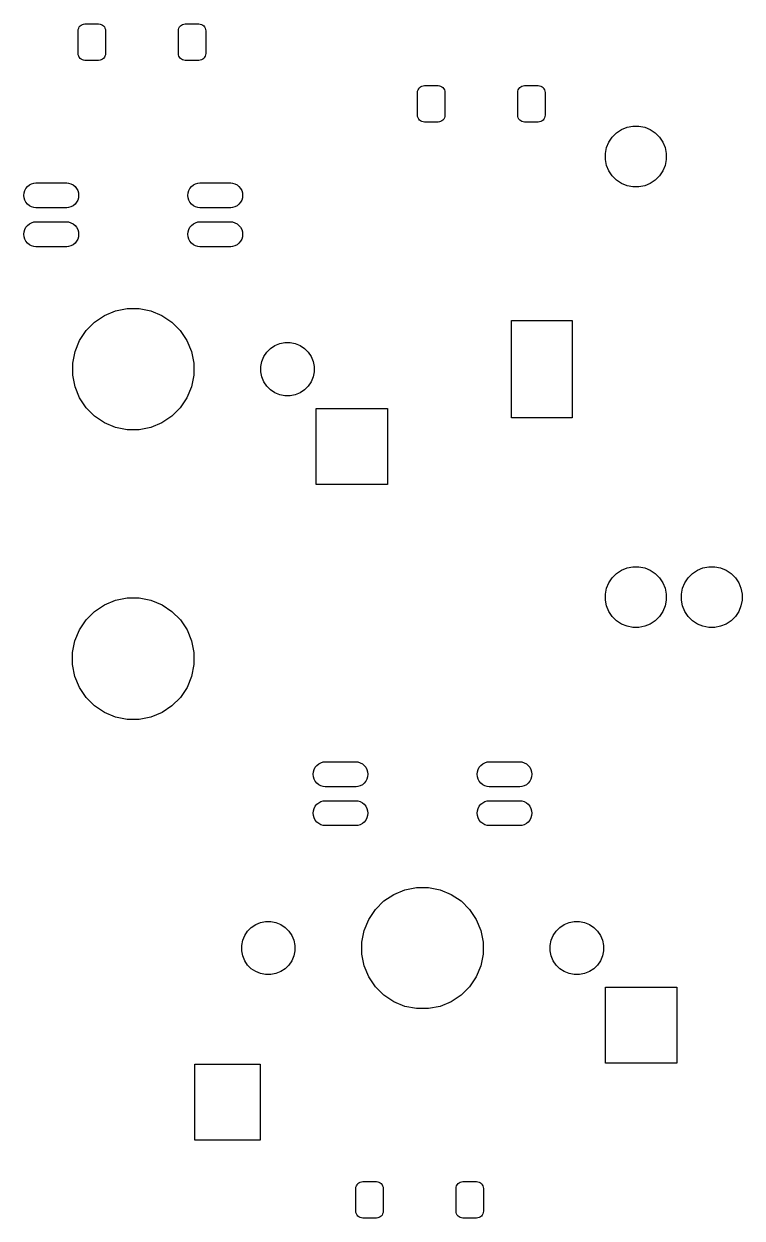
# Model space of a CAD drawing. Extents: x 100 to 259, y -126 to -47.
# Drawn here: x 198.8 to 222.46, y -125.57 to -86.27 of the extents above; entities that cross this region are included whole.
import ezdxf

# ---------------------------------------------------------------- set-up
doc = ezdxf.new("R2010")
doc.units = 0
doc.layers.add('BLACK', color=7, linetype='CONTINUOUS')

msp = doc.modelspace()

# ---------------------------------------------------------------- linework, layer by layer
at = {"layer": 'BLACK', "linetype": 'CONTINUOUS'}
for p, q in [((200.592, -86.493), (200.596, -86.4491)), ((200.596, -86.4491), (200.609, -86.4069)), ((200.609, -86.4069), (200.63, -86.368)), ((200.63, -86.368), (200.658, -86.3339)), ((200.658, -86.3339), (200.692, -86.3059)), ((200.692, -86.3059), (200.731, -86.2851)), ((200.731, -86.2851), (200.773, -86.2723)), ((200.773, -86.2723), (200.817, -86.268)), ((200.817, -86.268), (201.267, -86.268)), ((201.267, -86.268), (201.311, -86.2723)), ((201.311, -86.2723), (201.353, -86.2851)), ((201.353, -86.2851), (201.392, -86.3059)), ((201.392, -86.3059), (201.426, -86.3339)), ((201.426, -86.3339), (201.454, -86.368)), ((201.454, -86.368), (201.475, -86.4069)), ((201.475, -86.4069), (201.488, -86.4491)), ((201.488, -86.4491), (201.492, -86.493)), ((203.893, -86.493), (203.897, -86.4491)), ((203.897, -86.4491), (203.91, -86.4069)), ((203.91, -86.4069), (203.931, -86.368)), ((203.931, -86.368), (203.959, -86.3339)), ((203.959, -86.3339), (203.993, -86.3059)), ((203.993, -86.3059), (204.032, -86.2851)), ((204.032, -86.2851), (204.074, -86.2723)), ((204.074, -86.2723), (204.118, -86.268)), ((204.118, -86.268), (204.568, -86.268)), ((204.568, -86.268), (204.612, -86.2723)), ((204.612, -86.2723), (204.654, -86.2851)), ((204.654, -86.2851), (204.693, -86.3059)), ((204.693, -86.3059), (204.727, -86.3339)), ((204.727, -86.3339), (204.755, -86.368)), ((204.755, -86.368), (204.776, -86.4069)), ((204.776, -86.4069), (204.789, -86.4491)), ((204.789, -86.4491), (204.793, -86.493)), ((200.592, -87.243), (200.592, -86.493)), ((201.492, -86.493), (201.492, -87.243)), ((203.893, -87.243), (203.893, -86.493)), ((204.793, -86.493), (204.793, -87.243)), ((200.596, -87.2869), (200.592, -87.243)), ((201.492, -87.243), (201.488, -87.2869)), ((203.897, -87.2869), (203.893, -87.243)), ((204.793, -87.243), (204.789, -87.2869)), ((200.609, -87.3291), (200.596, -87.2869)), ((200.63, -87.368), (200.609, -87.3291)), ((200.658, -87.4021), (200.63, -87.368)), ((200.692, -87.4301), (200.658, -87.4021)), ((200.731, -87.4509), (200.692, -87.4301)), ((200.773, -87.4637), (200.731, -87.4509)), ((200.817, -87.468), (200.773, -87.4637)), ((201.267, -87.468), (200.817, -87.468)), ((201.311, -87.4637), (201.267, -87.468)), ((201.353, -87.4509), (201.311, -87.4637)), ((201.392, -87.4301), (201.353, -87.4509)), ((201.426, -87.4021), (201.392, -87.4301)), ((201.454, -87.368), (201.426, -87.4021)), ((201.475, -87.3291), (201.454, -87.368)), ((201.488, -87.2869), (201.475, -87.3291)), ((203.91, -87.3291), (203.897, -87.2869)), ((203.931, -87.368), (203.91, -87.3291)), ((203.959, -87.4021), (203.931, -87.368)), ((203.993, -87.4301), (203.959, -87.4021)), ((204.032, -87.4509), (203.993, -87.4301)), ((204.074, -87.4637), (204.032, -87.4509)), ((204.118, -87.468), (204.074, -87.4637)), ((204.568, -87.468), (204.118, -87.468)), ((204.612, -87.4637), (204.568, -87.468)), ((204.654, -87.4509), (204.612, -87.4637)), ((204.693, -87.4301), (204.654, -87.4509)), ((204.727, -87.4021), (204.693, -87.4301)), ((204.755, -87.368), (204.727, -87.4021)), ((204.776, -87.3291), (204.755, -87.368)), ((204.789, -87.2869), (204.776, -87.3291)), ((211.784, -88.4389), (211.805, -88.4)), ((211.805, -88.4), (211.833, -88.3659)), ((211.833, -88.3659), (211.867, -88.3379)), ((211.867, -88.3379), (211.906, -88.3171)), ((211.906, -88.3171), (211.948, -88.3043)), ((211.948, -88.3043), (211.992, -88.3)), ((211.992, -88.3), (212.442, -88.3)), ((212.442, -88.3), (212.486, -88.3043)), ((212.486, -88.3043), (212.528, -88.3171)), ((212.528, -88.3171), (212.567, -88.3379)), ((212.567, -88.3379), (212.601, -88.3659)), ((212.601, -88.3659), (212.629, -88.4)), ((212.629, -88.4), (212.65, -88.4389)), ((215.085, -88.4389), (215.106, -88.4)), ((215.106, -88.4), (215.134, -88.3659)), ((215.134, -88.3659), (215.168, -88.3379)), ((215.168, -88.3379), (215.207, -88.3171)), ((215.207, -88.3171), (215.249, -88.3043)), ((215.249, -88.3043), (215.293, -88.3)), ((215.293, -88.3), (215.743, -88.3)), ((215.743, -88.3), (215.787, -88.3043)), ((215.787, -88.3043), (215.829, -88.3171)), ((215.829, -88.3171), (215.868, -88.3379)), ((215.868, -88.3379), (215.902, -88.3659)), ((215.902, -88.3659), (215.93, -88.4)), ((215.93, -88.4), (215.951, -88.4389)), ((211.767, -88.525), (211.771, -88.4811)), ((211.767, -89.275), (211.767, -88.525)), ((211.771, -88.4811), (211.784, -88.4389)), ((212.65, -88.4389), (212.663, -88.4811)), ((212.663, -88.4811), (212.667, -88.525)), ((212.667, -88.525), (212.667, -89.275)), ((215.068, -88.525), (215.072, -88.4811)), ((215.068, -89.275), (215.068, -88.525)), ((215.072, -88.4811), (215.085, -88.4389)), ((215.951, -88.4389), (215.964, -88.4811)), ((215.964, -88.4811), (215.968, -88.525)), ((215.968, -88.525), (215.968, -89.275)), ((211.771, -89.3189), (211.767, -89.275)), ((211.784, -89.3611), (211.771, -89.3189)), ((211.805, -89.4), (211.784, -89.3611)), ((211.833, -89.4341), (211.805, -89.4)), ((211.867, -89.4621), (211.833, -89.4341)), ((211.906, -89.4829), (211.867, -89.4621)), ((211.948, -89.4957), (211.906, -89.4829)), ((211.992, -89.5), (211.948, -89.4957)), ((212.442, -89.5), (211.992, -89.5)), ((212.486, -89.4957), (212.442, -89.5)), ((212.528, -89.4829), (212.486, -89.4957)), ((212.567, -89.4621), (212.528, -89.4829)), ((212.601, -89.4341), (212.567, -89.4621)), ((212.629, -89.4), (212.601, -89.4341)), ((212.65, -89.3611), (212.629, -89.4)), ((212.663, -89.3189), (212.65, -89.3611)), ((212.667, -89.275), (212.663, -89.3189)), ((215.072, -89.3189), (215.068, -89.275)), ((215.085, -89.3611), (215.072, -89.3189)), ((215.106, -89.4), (215.085, -89.3611)), ((215.134, -89.4341), (215.106, -89.4)), ((215.168, -89.4621), (215.134, -89.4341)), ((215.207, -89.4829), (215.168, -89.4621)), ((215.249, -89.4957), (215.207, -89.4829)), ((215.293, -89.5), (215.249, -89.4957)), ((215.743, -89.5), (215.293, -89.5)), ((215.787, -89.4957), (215.743, -89.5)), ((215.829, -89.4829), (215.787, -89.4957)), ((215.868, -89.4621), (215.829, -89.4829)), ((215.902, -89.4341), (215.868, -89.4621)), ((215.93, -89.4), (215.902, -89.4341)), ((215.951, -89.3611), (215.93, -89.4)), ((215.964, -89.3189), (215.951, -89.3611)), ((215.968, -89.275), (215.964, -89.3189)), ((218.07, -90.1576), (218.179, -89.9938)), ((218.179, -89.9938), (218.319, -89.8545)), ((218.319, -89.8545), (218.483, -89.7451)), ((218.483, -89.7451), (218.665, -89.6697)), ((218.665, -89.6697), (218.858, -89.6312)), ((218.858, -89.6312), (219.055, -89.6312)), ((219.055, -89.6312), (219.248, -89.6697)), ((219.248, -89.6697), (219.43, -89.7451)), ((219.43, -89.7451), (219.594, -89.8545)), ((219.594, -89.8545), (219.733, -89.9938)), ((219.733, -89.9938), (219.842, -90.1576)), ((217.956, -90.5328), (217.995, -90.3396)), ((217.995, -90.3396), (218.07, -90.1576)), ((219.842, -90.1576), (219.918, -90.3396)), ((219.918, -90.3396), (219.956, -90.5328)), ((217.956, -90.7297), (217.956, -90.5328)), ((217.995, -90.9229), (217.956, -90.7297)), ((219.956, -90.7297), (219.918, -90.9229)), ((219.956, -90.5328), (219.956, -90.7297)), ((218.07, -91.1049), (217.995, -90.9229)), ((218.179, -91.2687), (218.07, -91.1049)), ((219.842, -91.1049), (219.733, -91.2687)), ((219.918, -90.9229), (219.842, -91.1049)), ((198.925, -91.6199), (198.987, -91.5687)), ((198.987, -91.5687), (199.059, -91.5306)), ((199.059, -91.5306), (199.136, -91.5072)), ((199.136, -91.5072), (199.196, -91.5012)), ((199.196, -91.5012), (200.216, -91.5012)), ((200.216, -91.5012), (200.277, -91.5072)), ((200.277, -91.5072), (200.354, -91.5306)), ((200.354, -91.5306), (200.425, -91.5687)), ((200.425, -91.5687), (200.488, -91.6199)), ((204.325, -91.6199), (204.387, -91.5687)), ((204.387, -91.5687), (204.459, -91.5306)), ((204.459, -91.5306), (204.536, -91.5072)), ((204.536, -91.5072), (204.596, -91.5012)), ((204.596, -91.5012), (205.616, -91.5012)), ((205.616, -91.5012), (205.677, -91.5072)), ((205.677, -91.5072), (205.754, -91.5306)), ((205.754, -91.5306), (205.825, -91.5687)), ((205.825, -91.5687), (205.888, -91.6199)), ((218.319, -91.408), (218.179, -91.2687)), ((218.483, -91.5174), (218.319, -91.408)), ((218.665, -91.5928), (218.483, -91.5174)), ((219.43, -91.5174), (219.248, -91.5928)), ((219.594, -91.408), (219.43, -91.5174)), ((219.733, -91.2687), (219.594, -91.408)), ((198.804, -91.9112), (198.812, -91.8309)), ((198.812, -91.9916), (198.804, -91.9112)), ((198.812, -91.8309), (198.836, -91.7536)), ((198.836, -91.7536), (198.874, -91.6824)), ((198.874, -91.6824), (198.925, -91.6199)), ((200.488, -91.6199), (200.539, -91.6824)), ((200.539, -91.6824), (200.577, -91.7536)), ((200.577, -91.7536), (200.6, -91.8309)), ((200.6, -91.8309), (200.608, -91.9112)), ((200.608, -91.9112), (200.6, -91.9916)), ((204.204, -91.9112), (204.212, -91.8309)), ((204.212, -91.9916), (204.204, -91.9112)), ((204.212, -91.8309), (204.236, -91.7536)), ((204.236, -91.7536), (204.274, -91.6824)), ((204.274, -91.6824), (204.325, -91.6199)), ((205.888, -91.6199), (205.939, -91.6824)), ((205.939, -91.6824), (205.977, -91.7536)), ((205.977, -91.7536), (206, -91.8309)), ((206, -91.8309), (206.008, -91.9112)), ((206.008, -91.9112), (206, -91.9916)), ((218.858, -91.6312), (218.665, -91.5928)), ((219.055, -91.6312), (218.858, -91.6312)), ((219.248, -91.5928), (219.055, -91.6312)), ((198.836, -92.0689), (198.812, -91.9916)), ((198.874, -92.1401), (198.836, -92.0689)), ((198.925, -92.2026), (198.874, -92.1401)), ((198.987, -92.2538), (198.925, -92.2026)), ((199.059, -92.2919), (198.987, -92.2538)), ((199.136, -92.3153), (199.059, -92.2919)), ((199.196, -92.3212), (199.136, -92.3153)), ((200.216, -92.3212), (199.196, -92.3212)), ((200.277, -92.3153), (200.216, -92.3212)), ((200.354, -92.2919), (200.277, -92.3153)), ((200.425, -92.2538), (200.354, -92.2919)), ((200.488, -92.2026), (200.425, -92.2538)), ((200.539, -92.1401), (200.488, -92.2026)), ((200.577, -92.0689), (200.539, -92.1401)), ((200.6, -91.9916), (200.577, -92.0689)), ((204.236, -92.0689), (204.212, -91.9916)), ((204.274, -92.1401), (204.236, -92.0689)), ((204.325, -92.2026), (204.274, -92.1401)), ((204.387, -92.2538), (204.325, -92.2026)), ((204.459, -92.2919), (204.387, -92.2538)), ((204.536, -92.3153), (204.459, -92.2919)), ((204.596, -92.3212), (204.536, -92.3153)), ((205.616, -92.3212), (204.596, -92.3212)), ((205.677, -92.3153), (205.616, -92.3212)), ((205.754, -92.2919), (205.677, -92.3153)), ((205.825, -92.2538), (205.754, -92.2919)), ((205.888, -92.2026), (205.825, -92.2538)), ((205.939, -92.1401), (205.888, -92.2026)), ((205.977, -92.0689), (205.939, -92.1401)), ((206, -91.9916), (205.977, -92.0689)), ((198.804, -93.1912), (198.812, -93.1109)), ((198.812, -93.1109), (198.836, -93.0336)), ((198.836, -93.0336), (198.874, -92.9624)), ((198.874, -92.9624), (198.925, -92.8999)), ((198.925, -92.8999), (198.987, -92.8487)), ((198.987, -92.8487), (199.059, -92.8106)), ((199.059, -92.8106), (199.136, -92.7872)), ((199.136, -92.7872), (199.196, -92.7812)), ((199.196, -92.7812), (200.216, -92.7812)), ((200.216, -92.7812), (200.277, -92.7872)), ((200.277, -92.7872), (200.354, -92.8106)), ((200.354, -92.8106), (200.425, -92.8487)), ((200.425, -92.8487), (200.488, -92.8999)), ((200.488, -92.8999), (200.539, -92.9624)), ((200.539, -92.9624), (200.577, -93.0336)), ((200.577, -93.0336), (200.6, -93.1109)), ((200.6, -93.1109), (200.608, -93.1912)), ((204.204, -93.1912), (204.212, -93.1109)), ((204.212, -93.1109), (204.236, -93.0336)), ((204.236, -93.0336), (204.274, -92.9624)), ((204.274, -92.9624), (204.325, -92.8999)), ((204.325, -92.8999), (204.387, -92.8487)), ((204.387, -92.8487), (204.459, -92.8106)), ((204.459, -92.8106), (204.536, -92.7872)), ((204.536, -92.7872), (204.596, -92.7812)), ((204.596, -92.7812), (205.616, -92.7812)), ((205.616, -92.7812), (205.677, -92.7872)), ((205.677, -92.7872), (205.754, -92.8106)), ((205.754, -92.8106), (205.825, -92.8487)), ((205.825, -92.8487), (205.888, -92.8999)), ((205.888, -92.8999), (205.939, -92.9624)), ((205.939, -92.9624), (205.977, -93.0336)), ((205.977, -93.0336), (206, -93.1109)), ((206, -93.1109), (206.008, -93.1912)), ((198.812, -93.2716), (198.804, -93.1912)), ((198.836, -93.3489), (198.812, -93.2716)), ((198.874, -93.4201), (198.836, -93.3489)), ((198.925, -93.4826), (198.874, -93.4201)), ((198.987, -93.5338), (198.925, -93.4826)), ((199.059, -93.5719), (198.987, -93.5338)), ((200.425, -93.5338), (200.354, -93.5719)), ((200.488, -93.4826), (200.425, -93.5338)), ((200.539, -93.4201), (200.488, -93.4826)), ((200.577, -93.3489), (200.539, -93.4201)), ((200.6, -93.2716), (200.577, -93.3489)), ((200.608, -93.1912), (200.6, -93.2716)), ((204.212, -93.2716), (204.204, -93.1912)), ((204.236, -93.3489), (204.212, -93.2716)), ((204.274, -93.4201), (204.236, -93.3489)), ((204.325, -93.4826), (204.274, -93.4201)), ((204.387, -93.5338), (204.325, -93.4826)), ((204.459, -93.5719), (204.387, -93.5338)), ((205.825, -93.5338), (205.754, -93.5719)), ((205.888, -93.4826), (205.825, -93.5338)), ((205.939, -93.4201), (205.888, -93.4826)), ((205.977, -93.3489), (205.939, -93.4201)), ((206, -93.2716), (205.977, -93.3489)), ((206.008, -93.1912), (206, -93.2716)), ((199.136, -93.5953), (199.059, -93.5719)), ((199.196, -93.6012), (199.136, -93.5953)), ((200.216, -93.6012), (199.196, -93.6012)), ((200.277, -93.5953), (200.216, -93.6012)), ((200.354, -93.5719), (200.277, -93.5953)), ((204.536, -93.5953), (204.459, -93.5719)), ((204.596, -93.6012), (204.536, -93.5953)), ((205.616, -93.6012), (204.596, -93.6012)), ((205.677, -93.5953), (205.616, -93.6012)), ((205.754, -93.5719), (205.677, -93.5953)), ((201.135, -96.0825), (201.462, -95.8643)), ((201.462, -95.8643), (201.825, -95.714)), ((201.825, -95.714), (202.21, -95.6373)), ((202.21, -95.6373), (202.603, -95.6373)), ((202.603, -95.6373), (202.988, -95.714)), ((202.988, -95.714), (203.351, -95.8643)), ((203.351, -95.8643), (203.677, -96.0825)), ((200.857, -96.3602), (201.135, -96.0825)), ((203.677, -96.0825), (203.955, -96.3602)), ((214.856, -99.2312), (214.856, -96.0312)), ((214.856, -96.0312), (216.856, -96.0312)), ((216.856, -96.0312), (216.856, -99.2312)), ((200.639, -96.6868), (200.857, -96.3602)), ((203.955, -96.3602), (204.173, -96.6868)), ((200.412, -97.4349), (200.489, -97.0497)), ((200.489, -97.0497), (200.639, -96.6868)), ((204.173, -96.6868), (204.324, -97.0497)), ((204.324, -97.0497), (204.4, -97.4349)), ((206.807, -97.0735), (206.928, -96.9516)), ((206.928, -96.9516), (207.072, -96.8558)), ((207.072, -96.8558), (207.231, -96.7899)), ((207.231, -96.7899), (207.4, -96.7562)), ((207.4, -96.7562), (207.572, -96.7562)), ((207.572, -96.7562), (207.741, -96.7899)), ((207.741, -96.7899), (207.901, -96.8558)), ((207.901, -96.8558), (208.044, -96.9516)), ((208.044, -96.9516), (208.166, -97.0735)), ((200.412, -97.8276), (200.412, -97.4349)), ((204.4, -97.4349), (204.4, -97.8276)), ((206.611, -97.5451), (206.645, -97.376)), ((206.645, -97.376), (206.711, -97.2168)), ((206.711, -97.2168), (206.807, -97.0735)), ((208.166, -97.0735), (208.262, -97.2168)), ((208.262, -97.2168), (208.328, -97.376)), ((208.328, -97.376), (208.361, -97.5451)), ((200.489, -98.2128), (200.412, -97.8276)), ((204.4, -97.8276), (204.324, -98.2128)), ((206.611, -97.7174), (206.611, -97.5451)), ((206.645, -97.8865), (206.611, -97.7174)), ((208.361, -97.7174), (208.328, -97.8865)), ((208.361, -97.5451), (208.361, -97.7174)), ((200.639, -98.5757), (200.489, -98.2128)), ((204.324, -98.2128), (204.173, -98.5757)), ((206.711, -98.0457), (206.645, -97.8865)), ((206.807, -98.189), (206.711, -98.0457)), ((206.928, -98.3109), (206.807, -98.189)), ((208.166, -98.189), (208.044, -98.3109)), ((208.262, -98.0457), (208.166, -98.189)), ((208.328, -97.8865), (208.262, -98.0457)), ((200.857, -98.9023), (200.639, -98.5757)), ((204.173, -98.5757), (203.955, -98.9023)), ((207.072, -98.4067), (206.928, -98.3109)), ((207.231, -98.4726), (207.072, -98.4067)), ((207.4, -98.5062), (207.231, -98.4726)), ((207.572, -98.5062), (207.4, -98.5062)), ((207.741, -98.4726), (207.572, -98.5062)), ((207.901, -98.4067), (207.741, -98.4726)), ((208.044, -98.3109), (207.901, -98.4067)), ((201.135, -99.18), (200.857, -98.9023)), ((203.955, -98.9023), (203.677, -99.18)), ((208.431, -101.421), (208.431, -98.9213)), ((208.431, -98.9213), (210.781, -98.9213)), ((210.781, -98.9213), (210.781, -101.421)), ((201.462, -99.3982), (201.135, -99.18)), ((201.825, -99.5485), (201.462, -99.3982)), ((203.351, -99.3982), (202.988, -99.5485)), ((203.677, -99.18), (203.351, -99.3982)), ((216.856, -99.2312), (214.856, -99.2312)), ((202.21, -99.6251), (201.825, -99.5485)), ((202.603, -99.6251), (202.21, -99.6251)), ((202.988, -99.5485), (202.603, -99.6251)), ((210.781, -101.421), (208.431, -101.421)), ((218.665, -104.17), (218.858, -104.131)), ((218.858, -104.131), (219.055, -104.131)), ((219.055, -104.131), (219.248, -104.17)), ((221.165, -104.17), (221.358, -104.131)), ((221.358, -104.131), (221.555, -104.131)), ((221.555, -104.131), (221.748, -104.17)), ((218.07, -104.658), (218.179, -104.494)), ((218.179, -104.494), (218.319, -104.354)), ((218.319, -104.354), (218.483, -104.245)), ((218.483, -104.245), (218.665, -104.17)), ((219.248, -104.17), (219.43, -104.245)), ((219.43, -104.245), (219.594, -104.354)), ((219.594, -104.354), (219.733, -104.494)), ((219.733, -104.494), (219.842, -104.658)), ((220.57, -104.658), (220.679, -104.494)), ((220.679, -104.494), (220.819, -104.354)), ((220.819, -104.354), (220.983, -104.245)), ((220.983, -104.245), (221.165, -104.17)), ((221.748, -104.17), (221.93, -104.245)), ((221.93, -104.245), (222.094, -104.354)), ((222.094, -104.354), (222.233, -104.494)), ((222.233, -104.494), (222.342, -104.658)), ((217.956, -105.033), (217.995, -104.84)), ((217.995, -104.84), (218.07, -104.658)), ((219.842, -104.658), (219.918, -104.84)), ((219.918, -104.84), (219.956, -105.033)), ((220.456, -105.033), (220.495, -104.84)), ((220.495, -104.84), (220.57, -104.658)), ((222.342, -104.658), (222.418, -104.84)), ((222.418, -104.84), (222.456, -105.033)), ((201.459, -105.384), (201.823, -105.233)), ((201.823, -105.233), (202.209, -105.156)), ((202.209, -105.156), (202.603, -105.156)), ((202.603, -105.156), (202.99, -105.233)), ((202.99, -105.233), (203.354, -105.384)), ((217.956, -105.23), (217.956, -105.033)), ((217.995, -105.423), (217.956, -105.23)), ((219.956, -105.23), (219.918, -105.423)), ((219.956, -105.033), (219.956, -105.23)), ((220.456, -105.23), (220.456, -105.033)), ((220.495, -105.423), (220.456, -105.23)), ((222.456, -105.23), (222.418, -105.423)), ((222.456, -105.033), (222.456, -105.23)), ((200.853, -105.881), (201.131, -105.603)), ((201.131, -105.603), (201.459, -105.384)), ((203.354, -105.384), (203.681, -105.603)), ((203.681, -105.603), (203.96, -105.881)), ((218.07, -105.605), (217.995, -105.423)), ((218.179, -105.769), (218.07, -105.605)), ((219.842, -105.605), (219.733, -105.769)), ((219.918, -105.423), (219.842, -105.605)), ((220.57, -105.605), (220.495, -105.423)), ((220.679, -105.769), (220.57, -105.605)), ((222.342, -105.605), (222.233, -105.769)), ((222.418, -105.423), (222.342, -105.605)), ((200.634, -106.209), (200.853, -105.881)), ((203.96, -105.881), (204.179, -106.209)), ((218.319, -105.908), (218.179, -105.769)), ((218.483, -106.017), (218.319, -105.908)), ((218.665, -106.093), (218.483, -106.017)), ((218.858, -106.131), (218.665, -106.093)), ((219.248, -106.093), (219.055, -106.131)), ((219.43, -106.017), (219.248, -106.093)), ((219.594, -105.908), (219.43, -106.017)), ((219.733, -105.769), (219.594, -105.908)), ((220.819, -105.908), (220.679, -105.769)), ((220.983, -106.017), (220.819, -105.908)), ((221.165, -106.093), (220.983, -106.017)), ((221.358, -106.131), (221.165, -106.093)), ((221.748, -106.093), (221.555, -106.131)), ((221.93, -106.017), (221.748, -106.093)), ((222.094, -105.908), (221.93, -106.017)), ((222.233, -105.769), (222.094, -105.908)), ((200.483, -106.573), (200.634, -106.209)), ((204.179, -106.209), (204.329, -106.573)), ((219.055, -106.131), (218.858, -106.131)), ((221.555, -106.131), (221.358, -106.131)), ((200.406, -106.959), (200.483, -106.573)), ((204.329, -106.573), (204.406, -106.959)), ((200.406, -107.353), (200.406, -106.959)), ((204.406, -106.959), (204.406, -107.353)), ((200.483, -107.74), (200.406, -107.353)), ((204.406, -107.353), (204.329, -107.74)), ((200.634, -108.104), (200.483, -107.74)), ((204.329, -107.74), (204.179, -108.104)), ((200.853, -108.431), (200.634, -108.104)), ((201.131, -108.71), (200.853, -108.431)), ((203.96, -108.431), (203.681, -108.71)), ((204.179, -108.104), (203.96, -108.431)), ((201.459, -108.929), (201.131, -108.71)), ((203.681, -108.71), (203.354, -108.929)), ((201.823, -109.079), (201.459, -108.929)), ((202.209, -109.156), (201.823, -109.079)), ((202.603, -109.156), (202.209, -109.156)), ((202.99, -109.079), (202.603, -109.156)), ((203.354, -108.929), (202.99, -109.079)), ((208.337, -110.881), (208.361, -110.804)), ((208.361, -110.804), (208.399, -110.732)), ((208.399, -110.732), (208.45, -110.67)), ((208.45, -110.67), (208.512, -110.619)), ((208.512, -110.619), (208.584, -110.581)), ((208.584, -110.581), (208.661, -110.557)), ((208.661, -110.557), (208.721, -110.551)), ((208.721, -110.551), (209.741, -110.551)), ((209.741, -110.551), (209.802, -110.557)), ((209.802, -110.557), (209.879, -110.581)), ((209.879, -110.581), (209.95, -110.619)), ((209.95, -110.619), (210.013, -110.67)), ((210.013, -110.67), (210.064, -110.732)), ((210.064, -110.732), (210.102, -110.804)), ((210.102, -110.804), (210.125, -110.881)), ((213.737, -110.881), (213.761, -110.804)), ((213.761, -110.804), (213.799, -110.732)), ((213.799, -110.732), (213.85, -110.67)), ((213.85, -110.67), (213.912, -110.619)), ((213.912, -110.619), (213.984, -110.581)), ((213.984, -110.581), (214.061, -110.557)), ((214.061, -110.557), (214.121, -110.551)), ((214.121, -110.551), (215.141, -110.551)), ((215.141, -110.551), (215.202, -110.557)), ((215.202, -110.557), (215.279, -110.581)), ((215.279, -110.581), (215.35, -110.619)), ((215.35, -110.619), (215.413, -110.67)), ((215.413, -110.67), (215.464, -110.732)), ((215.464, -110.732), (215.502, -110.804)), ((215.502, -110.804), (215.525, -110.881)), ((208.329, -110.961), (208.337, -110.881)), ((208.337, -111.042), (208.329, -110.961)), ((208.361, -111.119), (208.337, -111.042)), ((208.399, -111.19), (208.361, -111.119)), ((208.45, -111.253), (208.399, -111.19)), ((210.064, -111.19), (210.013, -111.253)), ((210.102, -111.119), (210.064, -111.19)), ((210.125, -111.042), (210.102, -111.119)), ((210.125, -110.881), (210.133, -110.961)), ((210.133, -110.961), (210.125, -111.042)), ((213.729, -110.961), (213.737, -110.881)), ((213.737, -111.042), (213.729, -110.961)), ((213.761, -111.119), (213.737, -111.042)), ((213.799, -111.19), (213.761, -111.119)), ((213.85, -111.253), (213.799, -111.19)), ((215.464, -111.19), (215.413, -111.253)), ((215.502, -111.119), (215.464, -111.19)), ((215.525, -111.042), (215.502, -111.119)), ((215.525, -110.881), (215.533, -110.961)), ((215.533, -110.961), (215.525, -111.042)), ((208.512, -111.304), (208.45, -111.253)), ((208.584, -111.342), (208.512, -111.304)), ((208.661, -111.365), (208.584, -111.342)), ((208.721, -111.371), (208.661, -111.365)), ((209.741, -111.371), (208.721, -111.371)), ((209.802, -111.365), (209.741, -111.371)), ((209.879, -111.342), (209.802, -111.365)), ((209.95, -111.304), (209.879, -111.342)), ((210.013, -111.253), (209.95, -111.304)), ((213.912, -111.304), (213.85, -111.253)), ((213.984, -111.342), (213.912, -111.304)), ((214.061, -111.365), (213.984, -111.342)), ((214.121, -111.371), (214.061, -111.365)), ((215.141, -111.371), (214.121, -111.371)), ((215.202, -111.365), (215.141, -111.371)), ((215.279, -111.342), (215.202, -111.365)), ((215.35, -111.304), (215.279, -111.342)), ((215.413, -111.253), (215.35, -111.304)), ((208.399, -112.012), (208.45, -111.95)), ((208.45, -111.95), (208.512, -111.899)), ((208.512, -111.899), (208.584, -111.861)), ((208.584, -111.861), (208.661, -111.837)), ((208.661, -111.837), (208.721, -111.831)), ((208.721, -111.831), (209.741, -111.831)), ((209.741, -111.831), (209.802, -111.837)), ((209.802, -111.837), (209.879, -111.861)), ((209.879, -111.861), (209.95, -111.899)), ((209.95, -111.899), (210.013, -111.95)), ((210.013, -111.95), (210.064, -112.012)), ((213.799, -112.012), (213.85, -111.95)), ((213.85, -111.95), (213.912, -111.899)), ((213.912, -111.899), (213.984, -111.861)), ((213.984, -111.861), (214.061, -111.837)), ((214.061, -111.837), (214.121, -111.831)), ((214.121, -111.831), (215.141, -111.831)), ((215.141, -111.831), (215.202, -111.837)), ((215.202, -111.837), (215.279, -111.861)), ((215.279, -111.861), (215.35, -111.899)), ((215.35, -111.899), (215.413, -111.95)), ((215.413, -111.95), (215.464, -112.012)), ((208.329, -112.241), (208.337, -112.161)), ((208.337, -112.322), (208.329, -112.241)), ((208.337, -112.161), (208.361, -112.084)), ((208.361, -112.399), (208.337, -112.322)), ((208.361, -112.084), (208.399, -112.012)), ((210.064, -112.012), (210.102, -112.084)), ((210.102, -112.084), (210.125, -112.161)), ((210.125, -112.322), (210.102, -112.399)), ((210.125, -112.161), (210.133, -112.241)), ((210.133, -112.241), (210.125, -112.322)), ((213.729, -112.241), (213.737, -112.161)), ((213.737, -112.322), (213.729, -112.241)), ((213.737, -112.161), (213.761, -112.084)), ((213.761, -112.399), (213.737, -112.322)), ((213.761, -112.084), (213.799, -112.012)), ((215.464, -112.012), (215.502, -112.084)), ((215.502, -112.084), (215.525, -112.161)), ((215.525, -112.322), (215.502, -112.399)), ((215.525, -112.161), (215.533, -112.241)), ((215.533, -112.241), (215.525, -112.322)), ((208.399, -112.47), (208.361, -112.399)), ((208.45, -112.533), (208.399, -112.47)), ((208.512, -112.584), (208.45, -112.533)), ((208.584, -112.622), (208.512, -112.584)), ((208.661, -112.645), (208.584, -112.622)), ((208.721, -112.651), (208.661, -112.645)), ((209.741, -112.651), (208.721, -112.651)), ((209.802, -112.645), (209.741, -112.651)), ((209.879, -112.622), (209.802, -112.645)), ((209.95, -112.584), (209.879, -112.622)), ((210.013, -112.533), (209.95, -112.584)), ((210.064, -112.47), (210.013, -112.533)), ((210.102, -112.399), (210.064, -112.47)), ((213.799, -112.47), (213.761, -112.399)), ((213.85, -112.533), (213.799, -112.47)), ((213.912, -112.584), (213.85, -112.533)), ((213.984, -112.622), (213.912, -112.584)), ((214.061, -112.645), (213.984, -112.622)), ((214.121, -112.651), (214.061, -112.645)), ((215.141, -112.651), (214.121, -112.651)), ((215.202, -112.645), (215.141, -112.651)), ((215.279, -112.622), (215.202, -112.645)), ((215.35, -112.584), (215.279, -112.622)), ((215.413, -112.533), (215.35, -112.584)), ((215.464, -112.47), (215.413, -112.533)), ((215.502, -112.399), (215.464, -112.47)), ((211.35, -114.764), (211.735, -114.687)), ((211.735, -114.687), (212.128, -114.687)), ((212.128, -114.687), (212.513, -114.764)), ((210.382, -115.41), (210.66, -115.132)), ((210.66, -115.132), (210.987, -114.914)), ((210.987, -114.914), (211.35, -114.764)), ((212.513, -114.764), (212.876, -114.914)), ((212.876, -114.914), (213.202, -115.132)), ((213.202, -115.132), (213.48, -115.41)), ((210.164, -115.737), (210.382, -115.41)), ((213.48, -115.41), (213.698, -115.737)), ((206.293, -116.002), (206.437, -115.906)), ((206.437, -115.906), (206.596, -115.84)), ((206.596, -115.84), (206.765, -115.806)), ((206.765, -115.806), (206.937, -115.806)), ((206.937, -115.806), (207.106, -115.84)), ((207.106, -115.84), (207.266, -115.906)), ((207.266, -115.906), (207.409, -116.002)), ((210.014, -116.1), (210.164, -115.737)), ((213.698, -115.737), (213.849, -116.1)), ((216.453, -116.002), (216.597, -115.906)), ((216.597, -115.906), (216.756, -115.84)), ((216.756, -115.84), (216.925, -115.806)), ((216.925, -115.806), (217.097, -115.806)), ((217.097, -115.806), (217.266, -115.84)), ((217.266, -115.84), (217.426, -115.906)), ((217.426, -115.906), (217.569, -116.002)), ((206.01, -116.426), (206.076, -116.267)), ((206.076, -116.267), (206.172, -116.123)), ((206.172, -116.123), (206.293, -116.002)), ((207.409, -116.002), (207.531, -116.123)), ((207.531, -116.123), (207.627, -116.267)), ((207.627, -116.267), (207.693, -116.426)), ((209.937, -116.485), (210.014, -116.1)), ((213.849, -116.1), (213.925, -116.485)), ((216.17, -116.426), (216.236, -116.267)), ((216.236, -116.267), (216.332, -116.123)), ((216.332, -116.123), (216.453, -116.002)), ((217.569, -116.002), (217.691, -116.123)), ((217.691, -116.123), (217.787, -116.267)), ((217.787, -116.267), (217.853, -116.426)), ((205.976, -116.595), (206.01, -116.426)), ((205.976, -116.767), (205.976, -116.595)), ((207.693, -116.426), (207.726, -116.595)), ((207.726, -116.595), (207.726, -116.767)), ((209.937, -116.878), (209.937, -116.485)), ((213.925, -116.485), (213.925, -116.878)), ((216.136, -116.595), (216.17, -116.426)), ((216.136, -116.767), (216.136, -116.595)), ((217.853, -116.426), (217.886, -116.595)), ((217.886, -116.595), (217.886, -116.767)), ((206.01, -116.936), (205.976, -116.767)), ((206.076, -117.096), (206.01, -116.936)), ((206.172, -117.239), (206.076, -117.096)), ((207.627, -117.096), (207.531, -117.239)), ((207.693, -116.936), (207.627, -117.096)), ((207.726, -116.767), (207.693, -116.936)), ((210.014, -117.263), (209.937, -116.878)), ((213.925, -116.878), (213.849, -117.263)), ((216.17, -116.936), (216.136, -116.767)), ((216.236, -117.096), (216.17, -116.936)), ((216.332, -117.239), (216.236, -117.096)), ((217.787, -117.096), (217.691, -117.239)), ((217.853, -116.936), (217.787, -117.096)), ((217.886, -116.767), (217.853, -116.936)), ((206.293, -117.361), (206.172, -117.239)), ((206.437, -117.457), (206.293, -117.361)), ((206.596, -117.523), (206.437, -117.457)), ((207.266, -117.457), (207.106, -117.523)), ((207.409, -117.361), (207.266, -117.457)), ((207.531, -117.239), (207.409, -117.361)), ((210.164, -117.626), (210.014, -117.263)), ((213.849, -117.263), (213.698, -117.626)), ((216.453, -117.361), (216.332, -117.239)), ((216.597, -117.457), (216.453, -117.361)), ((216.756, -117.523), (216.597, -117.457)), ((217.426, -117.457), (217.266, -117.523)), ((217.569, -117.361), (217.426, -117.457)), ((217.691, -117.239), (217.569, -117.361)), ((206.765, -117.556), (206.596, -117.523)), ((206.937, -117.556), (206.765, -117.556)), ((207.106, -117.523), (206.937, -117.556)), ((210.382, -117.952), (210.164, -117.626)), ((213.698, -117.626), (213.48, -117.952)), ((216.925, -117.556), (216.756, -117.523)), ((217.097, -117.556), (216.925, -117.556)), ((217.266, -117.523), (217.097, -117.556)), ((210.66, -118.23), (210.382, -117.952)), ((210.987, -118.448), (210.66, -118.23)), ((213.202, -118.23), (212.876, -118.448)), ((213.48, -117.952), (213.202, -118.23)), ((217.956, -120.471), (217.956, -117.971)), ((217.956, -117.971), (220.306, -117.971)), ((220.306, -117.971), (220.306, -120.471)), ((211.35, -118.599), (210.987, -118.448)), ((211.735, -118.675), (211.35, -118.599)), ((212.128, -118.675), (211.735, -118.675)), ((212.513, -118.599), (212.128, -118.675)), ((212.876, -118.448), (212.513, -118.599)), ((204.432, -122.999), (204.432, -120.499)), ((204.432, -120.499), (206.582, -120.499)), ((206.582, -120.499), (206.582, -122.999)), ((220.306, -120.471), (217.956, -120.471)), ((206.582, -122.999), (204.432, -122.999)), ((209.736, -124.593), (209.74, -124.549)), ((209.74, -124.549), (209.753, -124.507)), ((209.753, -124.507), (209.774, -124.468)), ((209.774, -124.468), (209.802, -124.434)), ((209.802, -124.434), (209.836, -124.406)), ((209.836, -124.406), (209.875, -124.385)), ((209.875, -124.385), (209.917, -124.372)), ((209.917, -124.372), (209.961, -124.368)), ((209.961, -124.368), (210.411, -124.368)), ((210.411, -124.368), (210.455, -124.372)), ((210.455, -124.372), (210.497, -124.385)), ((210.497, -124.385), (210.536, -124.406)), ((210.536, -124.406), (210.57, -124.434)), ((210.57, -124.434), (210.598, -124.468)), ((210.598, -124.468), (210.619, -124.507)), ((210.619, -124.507), (210.632, -124.549)), ((210.632, -124.549), (210.636, -124.593)), ((213.037, -124.593), (213.041, -124.549)), ((213.041, -124.549), (213.054, -124.507)), ((213.054, -124.507), (213.075, -124.468)), ((213.075, -124.468), (213.103, -124.434)), ((213.103, -124.434), (213.137, -124.406)), ((213.137, -124.406), (213.176, -124.385)), ((213.176, -124.385), (213.218, -124.372)), ((213.218, -124.372), (213.262, -124.368)), ((213.262, -124.368), (213.712, -124.368)), ((213.712, -124.368), (213.756, -124.372)), ((213.756, -124.372), (213.798, -124.385)), ((213.798, -124.385), (213.837, -124.406)), ((213.837, -124.406), (213.871, -124.434)), ((213.871, -124.434), (213.899, -124.468)), ((213.899, -124.468), (213.92, -124.507)), ((213.92, -124.507), (213.933, -124.549)), ((213.933, -124.549), (213.937, -124.593)), ((209.736, -125.343), (209.736, -124.593)), ((210.636, -124.593), (210.636, -125.343)), ((213.037, -125.343), (213.037, -124.593)), ((213.937, -124.593), (213.937, -125.343)), ((209.74, -125.387), (209.736, -125.343)), ((210.636, -125.343), (210.632, -125.387)), ((213.041, -125.387), (213.037, -125.343)), ((213.937, -125.343), (213.933, -125.387)), ((209.753, -125.429), (209.74, -125.387)), ((209.774, -125.468), (209.753, -125.429)), ((209.802, -125.502), (209.774, -125.468)), ((209.836, -125.53), (209.802, -125.502)), ((209.875, -125.551), (209.836, -125.53)), ((209.917, -125.564), (209.875, -125.551)), ((209.961, -125.568), (209.917, -125.564)), ((210.411, -125.568), (209.961, -125.568)), ((210.455, -125.564), (210.411, -125.568)), ((210.497, -125.551), (210.455, -125.564)), ((210.536, -125.53), (210.497, -125.551)), ((210.57, -125.502), (210.536, -125.53)), ((210.598, -125.468), (210.57, -125.502)), ((210.619, -125.429), (210.598, -125.468)), ((210.632, -125.387), (210.619, -125.429)), ((213.054, -125.429), (213.041, -125.387)), ((213.075, -125.468), (213.054, -125.429)), ((213.103, -125.502), (213.075, -125.468)), ((213.137, -125.53), (213.103, -125.502)), ((213.176, -125.551), (213.137, -125.53)), ((213.218, -125.564), (213.176, -125.551)), ((213.262, -125.568), (213.218, -125.564)), ((213.712, -125.568), (213.262, -125.568)), ((213.756, -125.564), (213.712, -125.568)), ((213.798, -125.551), (213.756, -125.564)), ((213.837, -125.53), (213.798, -125.551)), ((213.871, -125.502), (213.837, -125.53)), ((213.899, -125.468), (213.871, -125.502)), ((213.92, -125.429), (213.899, -125.468)), ((213.933, -125.387), (213.92, -125.429))]:
    msp.add_line(p, q, dxfattribs=at)

doc.saveas('drawing.dxf')
